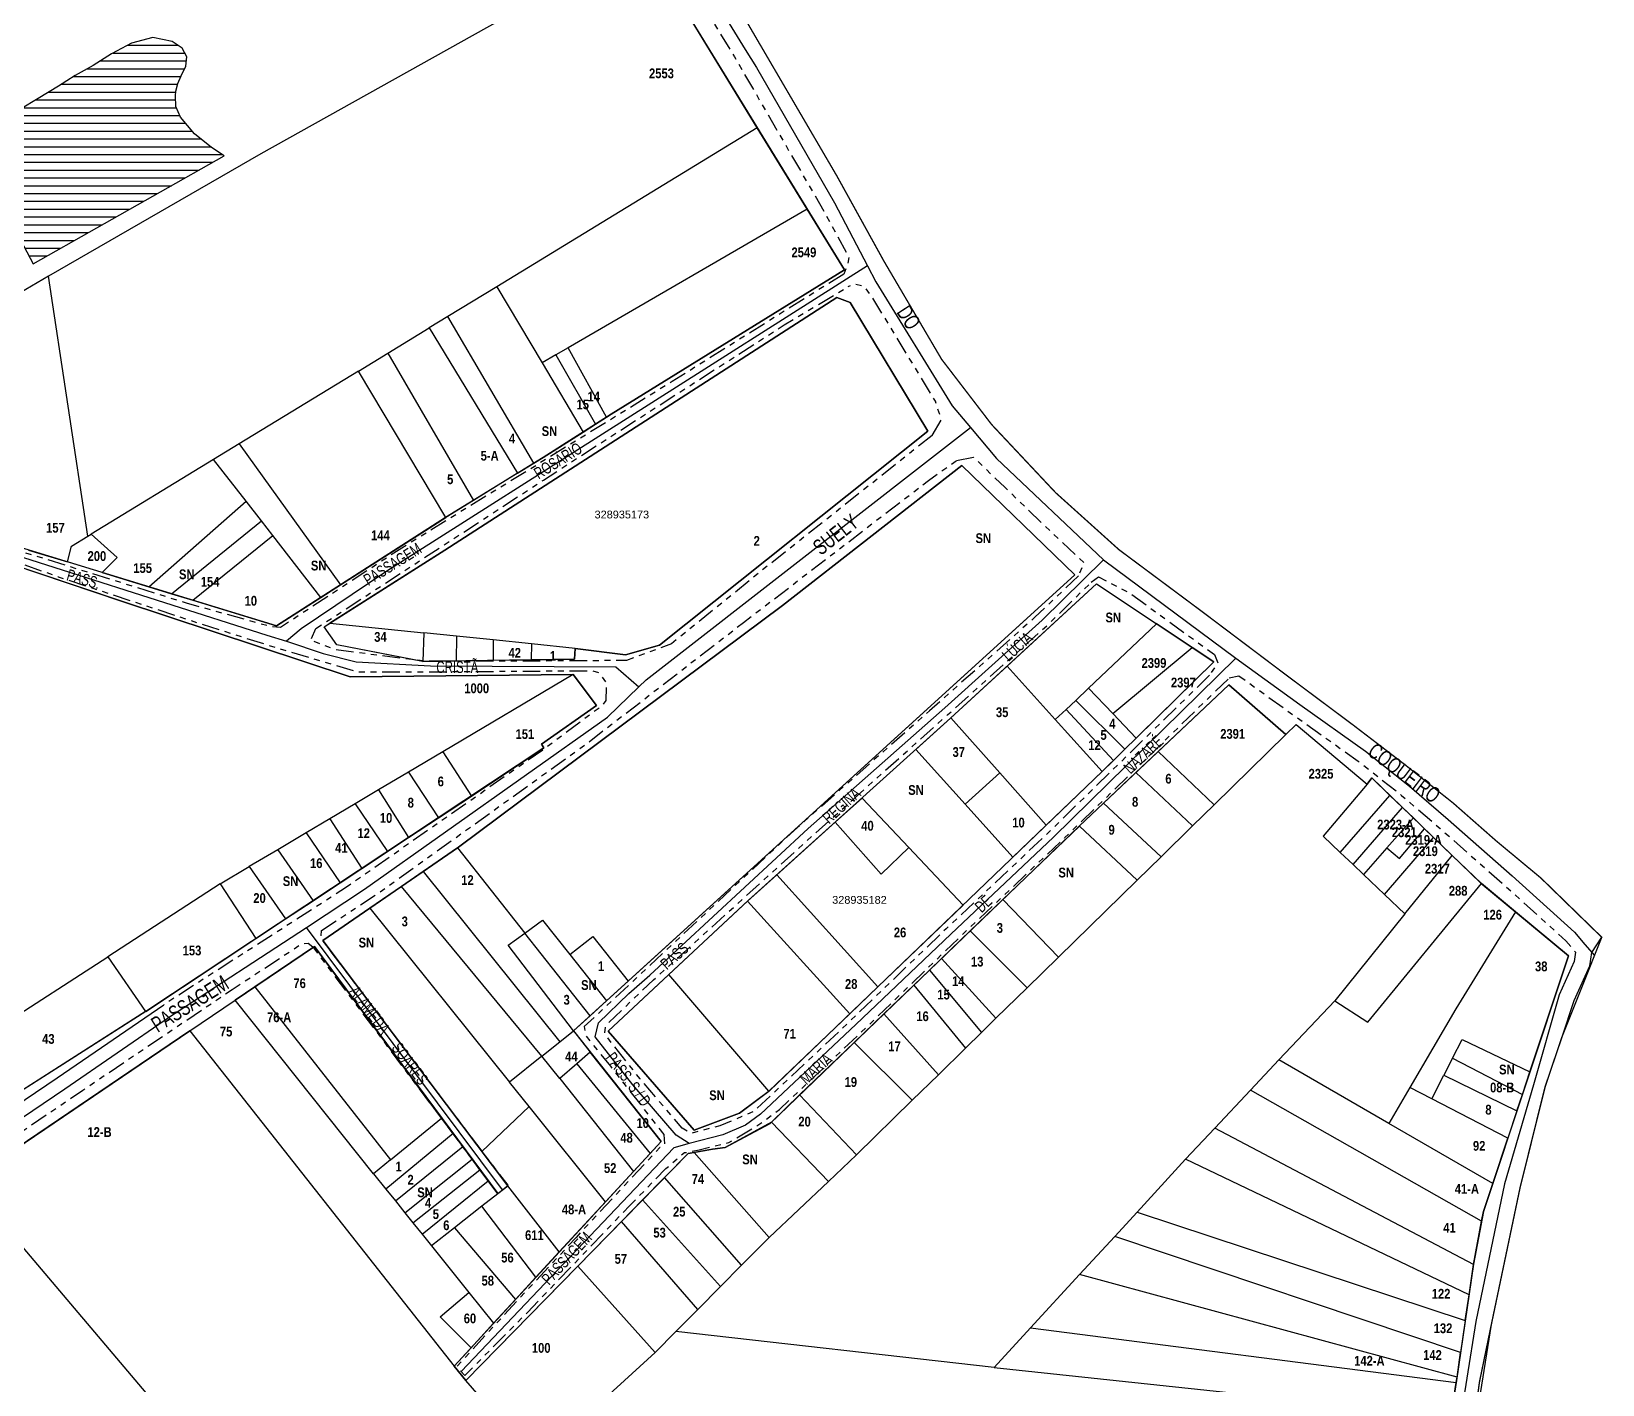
# Model space of a CAD drawing. Extents: x 207770 to 208809, y 4847431 to 4849212.
# Drawn here: x 208406 to 208808.7, y 4848514.1 to 4848860.9 of the extents above; entities that cross this region are included whole.
import ezdxf
from ezdxf.enums import TextEntityAlignment as Align

# ---------------------------------------------------------------- set-up
doc = ezdxf.new("R2010")
doc.units = 0
doc.header["$LTSCALE"] = 1.5
doc.header["$MEASUREMENT"] = 0
doc.linetypes.add('TRACO_25', pattern=[8, 3, -1, 1, -1, 1, -1])
for name, color, linetype in [('CD-MALHA-LOTES', 40, 'CONTINUOUS'), ('CD_TXT_QUADRA', 1, 'CONTINUOUS'), ('HD-HACH-HIDROG', 160, 'CONTINUOUS'), ('HD-LAGOS-PERENE', 170, 'CONTINUOUS'), ('HD-VALAS-DRENOS', 170, 'CONTINUOUS'), ('LM-LIM-SETOR-FISCAL', 7, 'CONTINUOUS'), ('LM-LIMITE-MUNICIPAL', 2, 'CONTINUOUS'), ('RU-QUADRAS', 6, 'CONTINUOUS'), ('SV-EIXO-ROD-ESTR', 7, 'CONTINUOUS'), ('SV-EIXO-RUA-N-PAV', 6, 'CONTINUOUS'), ('SV-EST-M-N-PAV', 20, 'CONTINUOUS'), ('SV-RUA-NAO-PAV-S-GUIA-C-GUIA', 7, 'CONTINUOUS'), ('SV-RUA-PAVIM-S-GUIA-C-GUIA', 7, 'CONTINUOUS'), ('SV-TXT-EST-M-N-PAV', 20, 'CONTINUOUS'), ('SV-TXT-RUA-N-PAV-S-GUIA-C-GUIA', 7, 'CONTINUOUS'), ('Th_NmrPort', 7, 'CONTINUOUS')]:
    doc.layers.add(name, color=color, linetype=linetype)
doc.styles.add('ARIAL', font='ARIAL.TTF')
doc.styles.get("Standard").update_dxf_attribs({"font": 'swisscbo.ttf'})
doc.linetypes.add('Limite', pattern='A,20,-3,[130,ltypeshp.shx,S=6.35,R=0,X=0,Y=0],-3,20', length=46)

# ---------------------------------------------------------------- blocks, each defined once
blk = doc.blocks.new('*X6')
at = {"layer": 'HD-HACH-HIDROG', "color": 0}
for p, q in [((208426.928473, 4848855.355081), (208445.303514, 4848855.355265)), ((208430.660173, 4848857.355151), (208443.560302, 4848857.35528)), ((208420.312487, 4848851.354949), (208445.309568, 4848851.355199)), ((208423.664396, 4848853.355015), (208445.73943, 4848853.355236)), ((208413.724675, 4848847.354817), (208443.443287, 4848847.355114)), ((208416.813603, 4848849.354881), (208444.344943, 4848849.355156)), ((208407.183586, 4848843.354686), (208442.952142, 4848843.355043)), ((208410.484763, 4848845.354752), (208442.981994, 4848845.355077)), ((208400.157852, 4848839.354549), (208444.05893, 4848839.354988)), ((208403.83028, 4848841.354619), (208443.181579, 4848841.355013)), ((208393.567399, 4848835.354417), (208447.199115, 4848835.354954)), ((208396.642589, 4848837.354481), (208445.552417, 4848837.35497)), ((208390.159958, 4848833.35435), (208449.41299, 4848833.354943)), ((208390.533834, 4848831.354321), (208451.919592, 4848831.354935)), ((208391.593324, 4848829.354299), (208454.920729, 4848829.354932)), ((208392.652815, 4848827.354276), (208452.505462, 4848827.354875)), ((208393.712305, 4848825.354254), (208448.960903, 4848825.354806)), ((208394.771796, 4848823.354231), (208445.416344, 4848823.354738)), ((208395.831286, 4848821.354209), (208441.871784, 4848821.354669)), ((208396.890777, 4848819.354187), (208438.327225, 4848819.354601)), ((208397.950267, 4848817.354164), (208434.782666, 4848817.354533)), ((208399.009758, 4848815.354142), (208431.238106, 4848815.354464)), ((208400.069248, 4848813.354119), (208427.693547, 4848813.354396)), ((208401.128739, 4848811.354097), (208424.148988, 4848811.354327)), ((208402.188229, 4848809.354075), (208420.604429, 4848809.354259)), ((208403.24772, 4848807.354052), (208417.059869, 4848807.35419)), ((208404.30721, 4848805.35403), (208413.51531, 4848805.354122)), ((208405.366701, 4848803.354007), (208409.970751, 4848803.354053))]:
    blk.add_line(p, q, dxfattribs=at)

msp = doc.modelspace()

# ---------------------------------------------------------------- linework, layer by layer
at = {"layer": 'CD-MALHA-LOTES', "linetype": 'Continuous'}
for p, q in [((208560.43, 4848882.96), (208464.82, 4848829.54)), ((208592.06, 4848836.21), (208562.67, 4848884.22)), ((208592.06, 4848836.21), (208525.28, 4848795.47)), ((208604.86, 4848815.32), (208592.06, 4848836.21)), ((208464.82, 4848829.54), (208410.4, 4848798.13)), ((208604.86, 4848815.32), (208543.54, 4848779.8)), ((208614.38, 4848799.77), (208604.86, 4848815.32)), ((208410.4, 4848798.13), (208403.12, 4848793.94)), ((208420.46, 4848731.53), (208410.4, 4848798.13)), ((208554.6, 4848762.8), (208614.38, 4848799.77)), ((208525.28, 4848795.47), (208512.74, 4848787.82)), ((208525.28, 4848795.47), (208536.88, 4848775.95)), ((208612.49, 4848792.71), (208511.95, 4848727.96)), ((208615.88, 4848791.44), (208612.49, 4848792.71)), ((208635.79, 4848758.43), (208615.88, 4848791.44)), ((208512.74, 4848787.82), (208507.95, 4848784.9)), ((208534.79, 4848750.21), (208512.74, 4848787.82)), ((208497.37, 4848778.45), (208507.95, 4848784.9)), ((208507.95, 4848784.9), (208530.62, 4848747.64)), ((208489.85, 4848773.86), (208497.37, 4848778.45)), ((208497.37, 4848778.45), (208519.29, 4848740.67)), ((208540.41, 4848777.99), (208536.88, 4848775.95)), ((208543.54, 4848779.8), (208540.41, 4848777.99)), ((208540.41, 4848777.99), (208550.6, 4848760.25)), ((208553.39, 4848762.03), (208543.54, 4848779.8)), ((208489.85, 4848773.86), (208459.21, 4848755.17)), ((208512.2, 4848736.31), (208489.85, 4848773.86)), ((208536.88, 4848775.95), (208547.42, 4848758.22)), ((208550.6, 4848760.25), (208553.39, 4848762.03)), ((208553.39, 4848762.03), (208554.6, 4848762.8)), ((208537.15, 4848751.66), (208547.42, 4848758.22)), ((208547.42, 4848758.22), (208550.6, 4848760.25)), ((208566.96, 4848703.63), (208635.79, 4848758.43)), ((208459.21, 4848755.17), (208452.68, 4848751.18)), ((208459.21, 4848755.17), (208485.23, 4848719.05)), ((208452.68, 4848751.18), (208421.33, 4848732.06)), ((208461.01, 4848740.49), (208452.68, 4848751.18)), ((208530.62, 4848747.64), (208534.79, 4848750.21)), ((208534.79, 4848750.21), (208537.15, 4848751.66)), ((208644.52, 4848749.61), (208598.53, 4848713.8)), ((208673.42, 4848721.63), (208644.52, 4848749.61)), ((208530.62, 4848747.64), (208519.29, 4848740.67)), ((208436.05, 4848718.56), (208461.01, 4848740.49)), ((208464.95, 4848735.42), (208461.01, 4848740.49)), ((208519.29, 4848740.67), (208512.2, 4848736.31)), ((208441.91, 4848716.77), (208464.95, 4848735.42)), ((208467.85, 4848731.69), (208464.95, 4848735.42)), ((208485.23, 4848719.05), (208512.2, 4848736.31)), ((208429.05, 4848714.85), (208386.95, 4848729.07)), ((208415.25, 4848724.94), (208416.25, 4848728.96)), ((208416.25, 4848728.96), (208420.46, 4848731.53)), ((208420.46, 4848731.53), (208421.33, 4848732.06)), ((208421.33, 4848732.06), (208427.97, 4848726.09)), ((208447.41, 4848715.09), (208467.85, 4848731.69)), ((208480.19, 4848715.84), (208467.85, 4848731.69)), ((208405.22, 4848727.98), (208415.25, 4848724.94)), ((208424.09, 4848722.21), (208415.25, 4848724.94)), ((208427.97, 4848726.09), (208424.09, 4848722.21)), ((208511.95, 4848727.96), (208482.51, 4848709.23)), ((208424.09, 4848722.21), (208436.05, 4848718.56)), ((208558.93, 4848617.47), (208673.42, 4848721.63)), ((208436.05, 4848718.56), (208441.91, 4848716.77)), ((208480.19, 4848715.84), (208485.23, 4848719.05)), ((208656.08, 4848698.18), (208679.04, 4848719.28)), ((208679.04, 4848719.28), (208694.4, 4848709.08)), ((208487.71, 4848695.47), (208429.05, 4848714.85)), ((208441.91, 4848716.77), (208447.41, 4848715.09)), ((208447.41, 4848715.09), (208468.8, 4848708.55)), ((208468.8, 4848708.55), (208480.19, 4848715.84)), ((208598.53, 4848713.8), (208515.45, 4848651.79)), ((208481.03, 4848708.28), (208482.51, 4848709.23)), ((208482.51, 4848709.23), (208506.54, 4848706.76)), ((208694.4, 4848709.08), (208677, 4848692.61)), ((208703.53, 4848703.02), (208694.4, 4848709.08)), ((208484.3, 4848703.65), (208481.03, 4848708.28)), ((208506.54, 4848706.76), (208506.34, 4848699.44)), ((208514.95, 4848705.89), (208506.54, 4848706.76)), ((208514.95, 4848705.89), (208514.86, 4848699.57)), ((208524.36, 4848704.92), (208514.95, 4848705.89)), ((208524.36, 4848704.92), (208524.36, 4848699.71)), ((208534.2, 4848703.91), (208524.36, 4848704.92)), ((208506.34, 4848699.44), (208484.3, 4848703.65)), ((208534.2, 4848703.91), (208534.1, 4848699.86)), ((208545.39, 4848702.76), (208534.2, 4848703.91)), ((208545.2, 4848700.03), (208545.39, 4848702.76)), ((208545.39, 4848702.76), (208558.28, 4848701.09)), ((208558.28, 4848701.09), (208566.96, 4848703.63)), ((208683.21, 4848686.04), (208703.53, 4848703.02)), ((208709.09, 4848699.33), (208703.53, 4848703.02)), ((208506.34, 4848699.44), (208514.86, 4848699.57)), ((208514.86, 4848699.57), (208524.36, 4848699.71)), ((208524.36, 4848699.71), (208534.1, 4848699.86)), ((208534.1, 4848699.86), (208545.2, 4848700.03)), ((208656.08, 4848698.18), (208641.7, 4848684.96)), ((208668.44, 4848684.5), (208656.08, 4848698.18)), ((208689.17, 4848679.74), (208709.09, 4848699.33)), ((208544.88, 4848696.08), (208487.71, 4848695.47)), ((208544.88, 4848696.08), (208511.48, 4848676.28)), ((208550.87, 4848688.13), (208544.88, 4848696.08)), ((208712.92, 4848693.42), (208694.83, 4848676.32)), ((208727.56, 4848680.66), (208712.92, 4848693.42)), ((208673.67, 4848689.45), (208671.23, 4848687.14)), ((208677, 4848692.61), (208673.67, 4848689.45)), ((208686.3, 4848676.92), (208673.67, 4848689.45)), ((208683.21, 4848686.04), (208677, 4848692.61)), ((208536.72, 4848678.23), (208550.87, 4848688.13)), ((208641.6, 4848684.87), (208632.68, 4848676.83)), ((208641.7, 4848684.96), (208641.6, 4848684.87)), ((208654.19, 4848670.89), (208641.7, 4848684.96)), ((208671.23, 4848687.14), (208668.44, 4848684.5)), ((208683.34, 4848674.02), (208671.23, 4848687.14)), ((208689.17, 4848679.74), (208683.21, 4848686.04)), ((208680.47, 4848671.2), (208668.44, 4848684.5)), ((208709.17, 4848662.68), (208727.56, 4848680.66)), ((208727.56, 4848680.66), (208730.2, 4848683.25)), ((208730.2, 4848683.25), (208748.43, 4848667.97)), ((208518.76, 4848664.93), (208537.38, 4848677.25)), ((208537.38, 4848677.25), (208536.72, 4848678.23)), ((208632.68, 4848676.83), (208645.31, 4848662.82)), ((208683.34, 4848674.02), (208686.3, 4848676.92)), ((208686.3, 4848676.92), (208689.17, 4848679.74)), ((208511.48, 4848676.28), (208502.67, 4848671.06)), ((208511.48, 4848676.28), (208518.76, 4848664.93)), ((208680.47, 4848671.2), (208683.34, 4848674.02)), ((208694.83, 4848676.32), (208689.13, 4848670.94)), ((208694.83, 4848676.32), (208709.17, 4848662.68)), ((208502.67, 4848671.06), (208494.97, 4848666.49)), ((208502.67, 4848671.06), (208510.3, 4848659.34)), ((208654.19, 4848670.89), (208645.31, 4848662.82)), ((208666.13, 4848657.43), (208654.19, 4848670.89)), ((208666.13, 4848657.43), (208680.47, 4848671.2)), ((208689.13, 4848670.94), (208680.81, 4848663.08)), ((208689.13, 4848670.94), (208703.62, 4848657.25)), ((208749.62, 4848669.55), (208748.43, 4848667.97)), ((208754.23, 4848665.1), (208749.62, 4848669.55)), ((208494.97, 4848666.49), (208489.02, 4848662.96)), ((208494.97, 4848666.49), (208502.68, 4848654.3)), ((208510.3, 4848659.34), (208518.76, 4848664.93)), ((208748.43, 4848667.97), (208737.14, 4848654.6)), ((208741.49, 4848650.46), (208754.23, 4848665.1)), ((208757.44, 4848662), (208754.23, 4848665.1)), ((208489.02, 4848662.96), (208482.49, 4848659.09)), ((208489.02, 4848662.96), (208497.24, 4848650.7)), ((208618.9, 4848664.41), (208612.01, 4848658.2)), ((208630.88, 4848651.72), (208618.9, 4848664.41)), ((208645.31, 4848662.82), (208657.57, 4848649.22)), ((208680.81, 4848663.08), (208674.66, 4848657.27)), ((208680.81, 4848663.08), (208695.56, 4848649.36)), ((208703.62, 4848657.25), (208709.17, 4848662.68)), ((208744.78, 4848647.34), (208757.44, 4848662)), ((208760.23, 4848659.3), (208757.44, 4848662)), ((208482.49, 4848659.09), (208476.44, 4848655.51)), ((208482.49, 4848659.09), (208490.68, 4848646.36)), ((208502.68, 4848654.3), (208510.3, 4848659.34)), ((208612.01, 4848658.2), (208597.1, 4848644.76)), ((208612.01, 4848658.2), (208623.82, 4848644.9)), ((208674.61, 4848657.22), (208655, 4848638.37)), ((208657.57, 4848649.22), (208666.13, 4848657.43)), ((208674.66, 4848657.27), (208674.61, 4848657.22)), ((208674.61, 4848657.22), (208689.46, 4848643.39)), ((208695.56, 4848649.36), (208703.62, 4848657.25)), ((208760.23, 4848659.3), (208753.46, 4848651.65)), ((208756.64, 4848648.88), (208763.09, 4848656.54)), ((208763.09, 4848656.54), (208760.23, 4848659.3)), ((208765.4, 4848654.31), (208763.09, 4848656.54)), ((208476.44, 4848655.51), (208469.12, 4848651.17)), ((208476.44, 4848655.51), (208485.13, 4848642.69)), ((208497.24, 4848650.7), (208502.68, 4848654.3)), ((208737.14, 4848654.6), (208741.49, 4848650.46)), ((208752.81, 4848639.72), (208765.4, 4848654.31)), ((208770.17, 4848649.7), (208765.4, 4848654.31)), ((208469.12, 4848651.17), (208461.83, 4848646.85)), ((208469.12, 4848651.17), (208478.19, 4848638.1)), ((208490.68, 4848646.36), (208497.24, 4848650.7)), ((208515.24, 4848651.65), (208506.43, 4848645.58)), ((208515.45, 4848651.79), (208515.24, 4848651.65)), ((208515.24, 4848651.65), (208532.46, 4848629.8)), ((208623.82, 4848644.9), (208630.88, 4848651.72)), ((208644.81, 4848636.97), (208630.88, 4848651.72)), ((208689.46, 4848643.39), (208695.56, 4848649.36)), ((208741.49, 4848650.46), (208744.78, 4848647.34)), ((208753.46, 4848651.65), (208747.42, 4848644.84)), ((208753.46, 4848651.65), (208756.64, 4848648.88)), ((208758.07, 4848634.72), (208770.17, 4848649.7)), ((208777.66, 4848642.48), (208770.17, 4848649.7)), ((208454.41, 4848642.45), (208461.83, 4848646.85)), ((208461.83, 4848646.85), (208471.11, 4848633.41)), ((208485.13, 4848642.69), (208490.68, 4848646.36)), ((208506.43, 4848645.58), (208500.87, 4848641.76)), ((208506.43, 4848645.58), (208541.41, 4848601.9)), ((208597.1, 4848644.76), (208589.58, 4848637.98)), ((208597.1, 4848644.76), (208622.96, 4848616.01)), ((208744.78, 4848647.34), (208747.42, 4848644.84)), ((208747.42, 4848644.84), (208752.81, 4848639.72)), ((208454.41, 4848642.45), (208425.56, 4848623.75)), ((208454.41, 4848642.45), (208463.56, 4848628.42)), ((208478.19, 4848638.1), (208485.13, 4848642.69)), ((208500.87, 4848641.76), (208492.76, 4848636.19)), ((208536.87, 4848598.24), (208500.87, 4848641.76)), ((208669.28, 4848623.66), (208689.46, 4848643.39)), ((208748.59, 4848606.98), (208777.66, 4848642.48)), ((208786.42, 4848635.22), (208777.66, 4848642.48)), ((208471.11, 4848633.41), (208478.19, 4848638.1)), ((208589.58, 4848637.98), (208569.38, 4848619.16)), ((208589.58, 4848637.98), (208615.77, 4848609.11)), ((208622.96, 4848616.01), (208644.81, 4848636.97)), ((208655, 4848638.37), (208646.64, 4848630.34)), ((208655, 4848638.37), (208669.28, 4848623.66)), ((208752.81, 4848639.72), (208758.07, 4848634.72)), ((208463.56, 4848628.42), (208471.11, 4848633.41)), ((208492.76, 4848636.19), (208480.68, 4848627.88)), ((208492.76, 4848636.19), (208528.58, 4848591.58)), ((208532.46, 4848629.8), (208536.98, 4848633.15)), ((208536.98, 4848633.15), (208544.01, 4848624.27)), ((208758.07, 4848634.72), (208740.06, 4848612.46)), ((208786.42, 4848635.22), (208771.12, 4848610.35)), ((208800.01, 4848623.94), (208786.42, 4848635.22)), ((208435.32, 4848609.74), (208463.56, 4848628.42)), ((208528.24, 4848626.68), (208532.46, 4848629.8)), ((208549.18, 4848608.6), (208532.46, 4848629.8)), ((208544.01, 4848624.27), (208549.92, 4848628.94)), ((208549.92, 4848628.94), (208558.93, 4848617.47)), ((208646.64, 4848630.34), (208639.27, 4848623.24)), ((208646.64, 4848630.34), (208661.22, 4848615.77)), ((208478.53, 4848626.38), (208463.27, 4848616.03)), ((208511.14, 4848582.39), (208478.53, 4848626.38)), ((208480.68, 4848627.88), (208521.44, 4848573.83)), ((208544.93, 4848604.73), (208528.24, 4848626.68)), ((208544.01, 4848624.27), (208553.39, 4848612.43)), ((208392.17, 4848602.1), (208425.56, 4848623.75)), ((208425.56, 4848623.75), (208435.25, 4848609.69)), ((208636.17, 4848620.26), (208632.21, 4848616.46)), ((208639.27, 4848623.24), (208636.17, 4848620.26)), ((208636.17, 4848620.26), (208649.5, 4848604.3)), ((208639.27, 4848623.24), (208653.24, 4848607.96)), ((208661.22, 4848615.77), (208669.2, 4848623.58)), ((208669.2, 4848623.58), (208669.28, 4848623.66)), ((208790.11, 4848594.2), (208800.01, 4848623.94)), ((208553.39, 4848612.43), (208558.93, 4848617.47)), ((208569.38, 4848619.16), (208553.84, 4848604.69)), ((208595.02, 4848589.24), (208569.38, 4848619.16)), ((208632.21, 4848616.46), (208624.51, 4848609.06)), ((208632.21, 4848616.46), (208645.44, 4848600.33)), ((208446.64, 4848604.74), (208458.21, 4848612.59)), ((208463.27, 4848616.03), (208458.21, 4848612.59)), ((208493.67, 4848568.11), (208458.21, 4848612.59)), ((208463.27, 4848616.03), (208498.04, 4848571.69)), ((208549.18, 4848608.6), (208553.39, 4848612.43)), ((208615.77, 4848609.11), (208622.96, 4848616.01)), ((208653.24, 4848607.96), (208661.22, 4848615.77)), ((208740.06, 4848612.46), (208725.78, 4848597.27)), ((208740.06, 4848612.46), (208748.59, 4848606.98)), ((208435.25, 4848609.69), (208396.73, 4848585.11)), ((208435.32, 4848609.74), (208435.25, 4848609.69)), ((208544.93, 4848604.73), (208549.18, 4848608.6)), ((208595.02, 4848589.24), (208615.77, 4848609.11)), ((208624.51, 4848609.06), (208616.9, 4848601.74)), ((208624.51, 4848609.06), (208638.47, 4848593.5)), ((208771.12, 4848610.35), (208759.34, 4848590.26)), ((208446.64, 4848604.74), (208389.49, 4848566.11)), ((208446.64, 4848604.74), (208514.33, 4848518.8)), ((208541.41, 4848601.9), (208544.93, 4848604.73)), ((208544.93, 4848604.73), (208549.25, 4848599.28)), ((208553.84, 4848604.69), (208575.86, 4848579.27)), ((208645.44, 4848600.33), (208649.5, 4848604.3)), ((208649.5, 4848604.3), (208653.24, 4848607.96)), ((208536.87, 4848598.24), (208541.41, 4848601.9)), ((208602.92, 4848588.3), (208616.9, 4848601.74)), ((208616.9, 4848601.74), (208631.78, 4848586.95)), ((208638.47, 4848593.5), (208645.44, 4848600.33)), ((208770.29, 4848597.74), (208772.76, 4848602.53)), ((208772.76, 4848602.53), (208790.11, 4848594.2)), ((208536.87, 4848598.24), (208528.58, 4848591.58)), ((208541.41, 4848592.52), (208536.87, 4848598.24)), ((208545.81, 4848596.32), (208541.41, 4848592.52)), ((208549.25, 4848599.28), (208545.81, 4848596.32)), ((208545.81, 4848596.32), (208564.57, 4848573.28)), ((208567.4, 4848576.35), (208549.25, 4848599.28)), ((208725.78, 4848597.27), (208718.48, 4848589.51)), ((208753.93, 4848581.03), (208725.78, 4848597.27)), ((208770.29, 4848597.74), (208768.03, 4848593.34)), ((208770.29, 4848597.74), (208788.18, 4848588.41)), ((208541.41, 4848592.52), (208560.31, 4848568.66)), ((208631.78, 4848586.95), (208638.47, 4848593.5)), ((208764.94, 4848587.35), (208768.03, 4848593.34)), ((208768.03, 4848593.34), (208786.78, 4848584.2)), ((208788.18, 4848588.41), (208790.11, 4848594.2)), ((208533.56, 4848585.38), (208528.58, 4848591.58)), ((208587.49, 4848583.65), (208595.02, 4848589.24)), ((208602.92, 4848588.3), (208595.67, 4848581.33)), ((208617.52, 4848573), (208602.92, 4848588.3)), ((208718.48, 4848589.51), (208709.35, 4848579.8)), ((208777.73, 4848555.98), (208718.48, 4848589.51)), ((208759.34, 4848590.26), (208753.93, 4848581.03)), ((208764.94, 4848587.35), (208759.34, 4848590.26)), ((208786.78, 4848584.2), (208788.18, 4848588.41)), ((208533.56, 4848585.38), (208521.44, 4848573.83)), ((208553.19, 4848560.94), (208533.56, 4848585.38)), ((208617.52, 4848573), (208631.78, 4848586.95)), ((208784.45, 4848577.2), (208764.94, 4848587.35)), ((208786.78, 4848584.2), (208784.45, 4848577.2)), ((208498.04, 4848571.69), (208511.14, 4848582.39)), ((208514.08, 4848578.43), (208511.14, 4848582.39)), ((208575.86, 4848579.27), (208587.49, 4848583.65)), ((208595.67, 4848581.33), (208583.82, 4848574.84)), ((208610.29, 4848566.16), (208595.67, 4848581.33)), ((208780.6, 4848565.65), (208753.93, 4848581.03)), ((208514.08, 4848578.43), (208496.84, 4848564.16)), ((208516.56, 4848575.08), (208514.08, 4848578.43)), ((208564.57, 4848573.28), (208567.4, 4848576.35)), ((208709.35, 4848579.8), (208701.85, 4848571.82)), ((208775.63, 4848544.82), (208709.35, 4848579.8)), ((208780.6, 4848565.65), (208784.45, 4848577.2)), ((208499.28, 4848561.13), (208516.56, 4848575.08)), ((208518.97, 4848571.83), (208516.56, 4848575.08)), ((208521.44, 4848573.83), (208528.09, 4848565)), ((208560.31, 4848568.66), (208564.57, 4848573.28)), ((208574.3, 4848573.27), (208568.31, 4848567.16)), ((208575.89, 4848573.56), (208574.3, 4848573.27)), ((208580.56, 4848574.4), (208575.89, 4848573.56)), ((208595.1, 4848551.78), (208575.89, 4848573.56)), ((208583.82, 4848574.84), (208580.56, 4848574.4)), ((208610.29, 4848566.16), (208617.52, 4848573)), ((208498.04, 4848571.69), (208493.67, 4848568.11)), ((208493.67, 4848568.11), (208496.84, 4848564.16)), ((208501.71, 4848558.11), (208518.97, 4848571.83)), ((208503.76, 4848555.56), (208520.97, 4848569.14)), ((208520.97, 4848569.14), (208518.97, 4848571.83)), ((208523.05, 4848566.33), (208520.97, 4848569.14)), ((208553.19, 4848560.94), (208560.31, 4848568.66)), ((208701.85, 4848571.82), (208689.41, 4848558.29)), ((208774.51, 4848537.11), (208701.85, 4848571.82)), ((208487.73, 4848450.31), (208389.49, 4848566.11)), ((208496.84, 4848564.16), (208499.28, 4848561.13)), ((208506.12, 4848552.63), (208523.05, 4848566.33)), ((208525.53, 4848562.99), (208523.05, 4848566.33)), ((208528.09, 4848565), (208525.53, 4848562.99)), ((208541.31, 4848548.06), (208528.09, 4848565)), ((208568.31, 4848567.16), (208562.66, 4848561.4)), ((208588.02, 4848544.64), (208568.31, 4848567.16)), ((208595.1, 4848551.78), (208610.29, 4848566.16)), ((208778.19, 4848558.41), (208780.6, 4848565.65)), ((208499.28, 4848561.13), (208501.71, 4848558.11)), ((208521.44, 4848559.78), (208514.42, 4848554.27)), ((208525.53, 4848562.99), (208521.44, 4848559.78)), ((208535.33, 4848541.57), (208521.44, 4848559.78)), ((208541.31, 4848548.06), (208553.19, 4848560.94)), ((208557.21, 4848555.84), (208562.66, 4848561.4)), ((208562.66, 4848561.4), (208582.66, 4848539.25)), ((208501.71, 4848558.11), (208503.76, 4848555.56)), ((208557.21, 4848555.84), (208546.02, 4848544.42)), ((208576.79, 4848533.34), (208557.21, 4848555.84)), ((208683.67, 4848552.05), (208689.41, 4848558.29)), ((208689.41, 4848558.29), (208773.54, 4848530.47)), ((208775.63, 4848544.82), (208777.73, 4848555.98)), ((208777.73, 4848555.98), (208778.19, 4848558.41)), ((208503.76, 4848555.56), (208506.12, 4848552.63)), ((208506.12, 4848552.63), (208508.52, 4848549.64)), ((208514.42, 4848554.27), (208508.52, 4848549.64)), ((208514.42, 4848554.27), (208530.07, 4848535.87)), ((208588.02, 4848544.64), (208595.1, 4848551.78)), ((208683.67, 4848552.05), (208674.66, 4848542.25)), ((208772.35, 4848522.3), (208683.67, 4848552.05)), ((208508.52, 4848549.64), (208518.15, 4848537.66)), ((208535.33, 4848541.57), (208541.31, 4848548.06)), ((208517.32, 4848515.13), (208546.02, 4848544.42)), ((208546.02, 4848544.42), (208565.87, 4848522.33)), ((208582.66, 4848539.25), (208588.02, 4848544.64)), ((208774.51, 4848537.11), (208775.63, 4848544.82)), ((208530.07, 4848535.87), (208535.33, 4848541.57)), ((208674.66, 4848542.25), (208662.13, 4848528.63)), ((208771.43, 4848515.94), (208674.66, 4848542.25)), ((208510.79, 4848531.4), (208518.15, 4848537.66)), ((208518.15, 4848537.66), (208524.47, 4848529.8)), ((208524.47, 4848529.8), (208530.07, 4848535.87)), ((208582.66, 4848539.25), (208576.79, 4848533.34)), ((208773.54, 4848530.47), (208774.51, 4848537.11)), ((208571.14, 4848527.64), (208576.79, 4848533.34)), ((208518.68, 4848523.52), (208510.79, 4848531.4)), ((208524.47, 4848529.8), (208518.68, 4848523.52)), ((208565.87, 4848522.33), (208571.14, 4848527.64)), ((208652.79, 4848518.47), (208571.14, 4848527.64)), ((208662.13, 4848528.63), (208652.79, 4848518.47)), ((208662.13, 4848528.63), (208771.23, 4848514.63)), ((208773.54, 4848530.47), (208772.35, 4848522.3)), ((208514.33, 4848518.8), (208518.68, 4848523.52)), ((208565.87, 4848522.33), (208535.42, 4848494.49)), ((208771.43, 4848515.94), (208772.35, 4848522.3)), ((208517.32, 4848515.13), (208514.33, 4848518.8)), ((208652.79, 4848518.47), (208769.87, 4848505.98)), ((208771.31, 4848515.13), (208771.43, 4848515.94)), ((208535.42, 4848494.49), (208517.32, 4848515.13)), ((208769.87, 4848505.98), (208771.23, 4848514.63)), ((208771.23, 4848514.63), (208771.31, 4848515.13))]:
    msp.add_line(p, q, dxfattribs=at)
at = {"layer": 'HD-LAGOS-PERENE', "flags": 128}
msp.add_lwpolyline([(208389.62, 4848833.07), (208406.43, 4848801.35), (208455.44, 4848829.01), (208452.18, 4848831.15), (208447.76, 4848834.67), (208444.23, 4848838.96), (208443.03, 4848841.69), (208442.9, 4848844.4), (208443.01, 4848845.63), (208443.5, 4848847.59), (208444.42, 4848849.51), (208445.6, 4848851.96), (208445.84, 4848854.37), (208444.61, 4848856.63), (208442.11, 4848858.35), (208437.11, 4848859.32), (208431.67, 4848857.9), (208426.49, 4848855.12), (208421.8, 4848852.19), (208417.22, 4848849.62), (208412.94, 4848846.85), (208407.71, 4848843.67), (208403.22, 4848840.99)], dxfattribs=at)
at = {"layer": 'HD-VALAS-DRENOS', "flags": 128}
msp.add_lwpolyline([(208305.44, 4848467.38), (208304.9, 4848473.28), (208306.61, 4848486.45), (208310.18, 4848498.22), (208321.47, 4848518.12), (208328.18, 4848527.61), (208335.1, 4848535.45), (208344.27, 4848543.29), (208360.94, 4848556.85), (208390.53, 4848577.8), (208412.59, 4848592.72), (208439.91, 4848611.44)], dxfattribs=at)
at = {"layer": 'LM-LIM-SETOR-FISCAL', "linetype": 'Limite', "ltscale": 0.1, "const_width": 0.13, "flags": 128}
msp.add_lwpolyline([(208387.74, 4847960.83), (208385.39, 4847956.41), (208372.7, 4847939.55), (208360.03, 4847923.12), (208338.46, 4847893.58), (208321.24, 4847868.97), (208312.14, 4847857.89), (208276.54, 4847808.04), (208272.48, 4847802.93), (208271.71, 4847802.08), (208268.52, 4847797.95), (208253.29, 4847778.57), (208232.42, 4847749.78), (208215.21, 4847727.83), (208205.17, 4847714.63), (208192.91, 4847698.73), (208186.53, 4847690.93), (208173.54, 4847674.08), (208163.48, 4847661.16), (208147.66, 4847641.58), (208133.02, 4847623.08), (208125.67, 4847614.47), (208121.36, 4847609.23), (208114.68, 4847601.2), (208078.3, 4847559.8), (208054.56, 4847533.51), (208037.37, 4847514.47), (208029.62, 4847505.3), (208015.28, 4847491.97), (208000.87, 4847476.99), (207988.5, 4847465.36), (207974.43, 4847452.14), (207957.73, 4847437.02), (207941.59, 4847458.69), (207921.95, 4847493.9), (207902.09, 4847525.32), (207874.78, 4847560.94), (207864.41, 4847571.61), (207848.86, 4847587.62), (207844.08, 4847592.54), (207827.2, 4847607.7), (207822.72, 4847611.45), (207809.68, 4847622.39), (207800.34, 4847631.34), (207791.83, 4847639.49), (207789.35, 4847640.5), (207770.16, 4847648.29), (207771.56, 4847663.44), (207782.07, 4847685.13), (207788.79, 4847698.98), (207805.8, 4847721.97), (207814.75, 4847736.4), (207832.06, 4847762.95), (207843.32, 4847778.24), (207853.99, 4847795.84), (207866.98, 4847818.64), (207870.47, 4847825.73), (207872.42, 4847829.43), (207878.3, 4847837.34), (207892.25, 4847865.58), (207897.62, 4847878.65), (207901.41, 4847892.98), (207910.26, 4847922.04), (207916.42, 4847941.01), (207917.77, 4847945.28), (207920.32, 4847960.19), (207921, 4847963.57), (207922.67, 4847973.36), (207924.02, 4847983.95), (207931.75, 4848023.44), (207935.95, 4848038.31), (207938.8, 4848047.89), (207943.28, 4848060.34), (207947.6, 4848075.6), (207952.19, 4848088.84), (207955.63, 4848098.17), (207961.45, 4848112.84), (207964.22, 4848121.42), (207967.4, 4848130.11), (207973.09, 4848141.61), (207976.41, 4848152.41), (207981.76, 4848167.44), (207984.51, 4848174.56), (207987.4, 4848183.31), (207991.07, 4848194.77), (207997.36, 4848212.8), (208002.27, 4848228.55), (208006.89, 4848242.28), (208009.71, 4848251.17), (208010.53, 4848262.57), (208010.65, 4848271.5), (208007.64, 4848282.49), (208006.08, 4848286.4), (208004.29, 4848290.86), (208001.28, 4848301.24), (208000.94, 4848308.61), (207998.94, 4848313.63), (207994.8, 4848328.69), (207985.88, 4848361.34), (207983.37, 4848372.15), (207979.52, 4848388.8), (207973.97, 4848405.11), (207970.3, 4848417.74), (207965.62, 4848437.71), (207963.58, 4848460.32), (207962.76, 4848468.22), (207962.44, 4848471.73), (207961.77, 4848475.9), (207962.87, 4848484.57), (207968.53, 4848505.21), (207970.47, 4848512.96), (207974.12, 4848527.55), (207979.22, 4848544.32), (207981.13, 4848552.93), (207986.21, 4848576.49), (207989.51, 4848588.21), (207992.35, 4848598.91), (207992.71, 4848609.76), (207992.34, 4848618.14), (207991.98, 4848624.34), (207987.97, 4848639.65), (207983.23, 4848650.23), (207980.21, 4848656.63), (207959.42, 4848694.96), (207955.87, 4848700.21), (207953.61, 4848706.94), (207951.29, 4848714.3), (207971.45, 4848736.35), (207987.06, 4848754.07), (208002.88, 4848772.47), (208029.39, 4848802.29), (208055.4, 4848834.16), (208062.6, 4848842.56), (208082.48, 4848868.63), (208089.08, 4848877.86), (208092.97, 4848883.15), (208114.75, 4848908.34), (208139.11, 4848938.69), (208163.14, 4848966.59), (208183.89, 4848990.29), (208194.01, 4849003.09), (208207.85, 4849021.47), (208221.58, 4849039.46), (208250.83, 4849074.09), (208264.95, 4849090.56), (208282.06, 4849112.13), (208291.24, 4849122.44), (208299.16, 4849131.8), (208314.36, 4849149.75), (208327.89, 4849167.36), (208335.74, 4849174.95), (208349.86, 4849193.3), (208367.01, 4849211.9), (208367.02, 4849211.91), (208367.02, 4849211.91), (208402.2, 4849155.79), (208402.25, 4849155.72), (208429.5, 4849112.02), (208453.81, 4849072.29), (208482.55, 4849030.03), (208521.39, 4848970.95), (208585.69, 4848869.65), (208612.48, 4848823.84), (208624.45, 4848802.17), (208639.28, 4848776.94), (208652.13, 4848760.19), (208668.52, 4848742.75), (208684.73, 4848728.15), (208706.07, 4848712.27), (208727.59, 4848696.03), (208744.9, 4848683.1), (208751.03, 4848678.41), (208757.87, 4848673.17), (208770.42, 4848663.2), (208781.51, 4848653.45), (208792.86, 4848644.02), (208808.5, 4848628.81), (208808.48, 4848628.77), (208798.22, 4848603.07), (208793.99, 4848590.52), (208787.55, 4848564.61), (208780.19, 4848529.56), (208780.03, 4848528.56), (208775.62, 4848500.61), (208772.38, 4848478.81), (208771.96, 4848476.02), (208769, 4848457.33), (208766.41, 4848441.62), (208759.53, 4848407.51), (208755.2, 4848382.65), (208749.3, 4848353.13), (208743.24, 4848317.57), (208742.79, 4848315.53), (208738.22, 4848294.77), (208731.38, 4848265.21), (208731.18, 4848264.34), (208716.32, 4848198.55), (208711.49, 4848173.57), (208704.3, 4848155.03), (208695.04, 4848146.22), (208686.45, 4848144.64), (208674.24, 4848143.51), (208647.48, 4848139.92), (208628.43, 4848137.9), (208584.96, 4848131.08), (208568.46, 4848127.46), (208541.32, 4848121.06), (208527.85, 4848117.82), (208527.06, 4848117.55), (208507.44, 4848110.65), (208506.58, 4848110.03), (208504.48, 4848108.51), (208486.9, 4848092.67), (208451.25, 4848044.39), (208435.17, 4848022.56), (208429.87, 4848015.38), (208423.26, 4848006.94), (208388.59, 4847961.94), (208387.74, 4847960.83)], close=True, dxfattribs=at)
at = {"layer": 'LM-LIMITE-MUNICIPAL', "const_width": 0.35}
msp.add_lwpolyline([(208429.5, 4849112.02), (208453.84, 4849072.21), (208482.58, 4849029.95), (208521.42, 4848970.87), (208585.73, 4848869.57), (208612.51, 4848823.76), (208624.48, 4848802.09), (208639.31, 4848776.86), (208652.16, 4848760.11), (208668.55, 4848742.66), (208684.76, 4848728.07), (208706.1, 4848712.18), (208727.62, 4848695.95), (208744.93, 4848683.02), (208751.06, 4848678.33), (208757.9, 4848673.09), (208770.45, 4848663.11), (208781.54, 4848653.36), (208792.89, 4848643.94), (208808.48, 4848628.77)], dxfattribs=at)
at = {"layer": 'LM-LIMITE-MUNICIPAL'}
for points in [[(208808.48, 4848628.77, 0.35, 0.35, 0), (208808.53, 4848628.73, 0.35, 0.35, 0), (208798.25, 4848602.99, 0.35, 0.35, 0), (208794.02, 4848590.43, 0.35, 0.35, 0), (208787.58, 4848564.53, 0.35, 0.35, 0), (208780.22, 4848529.47, 0.35, 0.35, 0), (208780.03, 4848528.56, 0.35, 0.35, 0)], [(208780.03, 4848528.56, 0.35, 0.35, 0), (208777.16, 4848514.67, 0.35, 0.35, 0), (208772.38, 4848478.81, 0.35, 0.35, 0)]]:
    msp.add_lwpolyline(points, format="xyseb", dxfattribs=at)
at = {"layer": 'RU-QUADRAS', "color": 6, "linetype": 'Continuous'}
for points in [[(208562.67, 4848884.22), (208614.38, 4848799.77), (208554.6, 4848762.8), (208537.15, 4848751.66), (208512.16, 4848736.28), (208468.8, 4848708.55), (208387.47, 4848733.4)], [(208389.46, 4848566.08), (208446.63, 4848604.73), (208478.53, 4848626.38), (208525.51, 4848563.01), (208528.09, 4848565), (208480.68, 4848627.88), (208515.45, 4848651.79), (208598.53, 4848713.8), (208644.52, 4848749.61), (208673.42, 4848721.63), (208544.93, 4848604.73), (208567.4, 4848576.35), (208514.33, 4848518.8), (208517.32, 4848515.13), (208574.3, 4848573.27), (208580.56, 4848574.4), (208583.82, 4848574.84), (208595.33, 4848581.01), (208674.59, 4848657.2), (208712.92, 4848693.42), (208727.55, 4848680.67), (208730.2, 4848683.25), (208748.43, 4848667.97), (208749.62, 4848669.55), (208777.54, 4848642.58), (208800.01, 4848623.94), (208778.19, 4848558.41), (208775.65, 4848544.94), (208771.31, 4848515.13), (208763.47, 4848465.18)], [(208386.95, 4848729.07), (208429.05, 4848714.85), (208487.71, 4848695.47), (208544.88, 4848696.08), (208550.87, 4848688.13), (208536.72, 4848678.23), (208537.38, 4848677.25), (208435.32, 4848609.74), (208396.93, 4848585.27)]]:
    msp.add_lwpolyline(points, dxfattribs=at)
for points in [[(208481.03, 4848708.28), (208511.95, 4848727.96), (208612.49, 4848792.71), (208615.88, 4848791.44), (208635.79, 4848758.43), (208566.96, 4848703.63), (208558.28, 4848701.09), (208545.39, 4848702.76), (208545.2, 4848700.03), (208506.21, 4848699.44), (208484.3, 4848703.65)], [(208553.84, 4848604.69), (208589.82, 4848638.2), (208641.6, 4848684.87), (208679.04, 4848719.28), (208709.09, 4848699.33), (208680.58, 4848671.3), (208595.17, 4848589.35), (208587.49, 4848583.65), (208575.86, 4848579.27)]]:
    msp.add_lwpolyline(points, close=True, dxfattribs=at)
at = {"layer": 'SV-EIXO-ROD-ESTR'}
for p, q in [((208566.84, 4848892.46), (208588.97, 4848856.25)), ((208588.97, 4848856.25), (208591.89, 4848851.66)), ((208591.89, 4848851.66), (208611.83, 4848816.97)), ((208611.83, 4848816.97), (208620.29, 4848800.78)), ((208620.29, 4848800.78), (208622.46, 4848796.71)), ((208622.46, 4848796.71), (208642, 4848764.94)), ((208642, 4848764.94), (208646.69, 4848759.38)), ((208646.69, 4848759.38), (208653.41, 4848751.41)), ((208653.41, 4848751.41), (208680.79, 4848725.46)), ((208680.79, 4848725.46), (208714.7, 4848700.24)), ((208714.7, 4848700.24), (208731.11, 4848688.36)), ((208731.11, 4848688.36), (208747.96, 4848676.4)), ((208747.96, 4848676.4), (208759.22, 4848667.49)), ((208759.22, 4848667.49), (208769.18, 4848658.94)), ((208769.18, 4848658.94), (208785.57, 4848644.46)), ((208785.57, 4848644.46), (208801.57, 4848630.01)), ((208801.57, 4848630.01), (208804.19, 4848626.88)), ((208804.19, 4848626.88), (208806.66, 4848624.05))]:
    msp.add_line(p, q, dxfattribs=at)
at = {"layer": 'SV-EIXO-ROD-ESTR', "flags": 128}
msp.add_lwpolyline([(208743.94, 4848322.05), (208749.33, 4848353.05), (208755.24, 4848382.56), (208759.56, 4848407.43), (208766.44, 4848441.54), (208770.8, 4848468.99), (208775.65, 4848500.53), (208780.22, 4848529.47), (208787.58, 4848564.53), (208794.02, 4848590.43), (208798.25, 4848602.99), (208801.48, 4848612.56), (208805.43, 4848621.41), (208805.99, 4848624.82), (208808.53, 4848628.73)], dxfattribs=at)
at = {"layer": 'SV-EIXO-RUA-N-PAV', "flags": 128}
for points in [[(208620.29, 4848800.78), (208497.09, 4848722.52), (208475.13, 4848707.8), (208471.4, 4848704.65)], [(208392.48, 4848574.99), (208414.52, 4848589.89), (208441.42, 4848608.34), (208476.47, 4848631.26), (208491.4, 4848641.02), (208553.67, 4848685.16), (208561.66, 4848692.89), (208563.55, 4848694.72), (208646.69, 4848759.38)], [(208387.58, 4848731.27), (208466.33, 4848706.12), (208471.4, 4848704.65), (208480.75, 4848701.45), (208489.23, 4848699.32), (208508.32, 4848698.26), (208555.77, 4848698), (208561.66, 4848692.89)], [(208550.5, 4848603.2), (208551.38, 4848606.77), (208559.15, 4848614.35), (208564.48, 4848619.05), (208605.11, 4848656.61), (208640.11, 4848687.52), (208665.08, 4848710.04), (208680.79, 4848725.46)], [(208714.7, 4848700.24), (208667.95, 4848654.36), (208641.71, 4848629.5), (208617.3, 4848606.33), (208592.89, 4848583.35), (208589.04, 4848580.57), (208583.23, 4848578.12), (208574.6, 4848575.87), (208570.63, 4848574.73), (208516.16, 4848517.46)], [(208526.75, 4848564.02), (208476.47, 4848631.26)], [(208574.6, 4848575.87), (208571.25, 4848577.96), (208560.17, 4848590.89), (208550.5, 4848603.2)]]:
    msp.add_lwpolyline(points, dxfattribs=at)
at = {"layer": 'SV-EST-M-N-PAV', "linetype": 'TRACO_25', "flags": 128}
for points in [[(208419.64, 4849112), (208447.12, 4849068.22), (208475.94, 4849024.36), (208513.85, 4848966.15), (208564.27, 4848890.37), (208586.21, 4848854.37), (208588.67, 4848850.13), (208609.25, 4848814.61), (208615.54, 4848803.02), (208615.13, 4848800.89), (208614.22, 4848798.72)], [(208636.92, 4848757.36), (208639.25, 4848761.43), (208637.7, 4848766.14), (208621.61, 4848792.63), (208619.48, 4848795.61), (208617.05, 4848796.05), (208615.29, 4848795.45)], [(208643.15, 4848750.91), (208647.51, 4848751.74), (208655.58, 4848743.98), (208667.44, 4848732.59), (208675.83, 4848724.68), (208674.37, 4848721.35)], [(208677.67, 4848719.72), (208679.51, 4848721.11), (208687.65, 4848716.85), (208709.29, 4848701.16), (208710.14, 4848699.1), (208708.1, 4848696.11)], [(208713.03, 4848695.23), (208715.5, 4848695.76), (208729.29, 4848685.82), (208746.08, 4848673.89), (208757.23, 4848665.08), (208767.12, 4848656.58), (208783.49, 4848642.12), (208799.31, 4848627.83), (208801.78, 4848624.88)]]:
    msp.add_lwpolyline(points, dxfattribs=at)
at = {"layer": 'SV-RUA-NAO-PAV-S-GUIA-C-GUIA', "linetype": 'TRACO_25', "flags": 128}
for points in [[(208614.22, 4848798.72), (208570.25, 4848771.17), (208554.2, 4848761.25), (208500.91, 4848728.49), (208469.84, 4848708.13), (208467.45, 4848708.3), (208445.75, 4848714.36), (208407.5, 4848726.31), (208387.9, 4848732.27), (208387.3, 4848730.34), (208412.81, 4848721.13), (208446.53, 4848710), (208469.69, 4848702.65), (208489.8, 4848696.73), (208513.01, 4848696.8), (208549.79, 4848697.06), (208551.48, 4848696.57), (208553.36, 4848693.87), (208553.23, 4848689.39), (208551.99, 4848687.83), (208537.13, 4848676.76), (208486.5, 4848641.36), (208439.91, 4848611.44)], [(208636.92, 4848757.36), (208592.7, 4848722.29), (208570.04, 4848703.9), (208558.57, 4848699.67), (208544.45, 4848699.55), (208507.03, 4848699.46), (208484.1, 4848702.36), (208477.61, 4848704.83), (208478.89, 4848707.84), (208537.25, 4848745.92), (208556.71, 4848758.5), (208598.96, 4848785.66), (208615.29, 4848795.45)], [(208480.33, 4848630.42), (208495.12, 4848640.18), (208547.98, 4848678.11), (208588.49, 4848709.39), (208635.96, 4848745.82), (208643.15, 4848750.91)], [(208674.37, 4848721.35), (208663.22, 4848710.73), (208636.16, 4848686.72), (208602.33, 4848656.85), (208563.99, 4848620.98), (208547.72, 4848605.86), (208548.06, 4848603.45), (208554.4, 4848595.65), (208568.09, 4848578.18), (208568.32, 4848575.73), (208567.1, 4848574.82), (208545.61, 4848551.8), (208524.85, 4848529.42), (208515.1, 4848518.71), (208517.09, 4848516.36), (208533.14, 4848532.59), (208559.29, 4848559.86), (208568.65, 4848569.44), (208573.42, 4848573.6), (208573.77, 4848573.54), (208577.14, 4848574.25), (208584.74, 4848576.14), (208591.81, 4848580.24), (208597.78, 4848584.61), (208618.78, 4848604.45), (208644.2, 4848629), (208670.9, 4848654.27), (208693.51, 4848676.2), (208711.18, 4848693.43), (208712.72, 4848694.84)], [(208708, 4848695.91), (208665.91, 4848654.8), (208640.45, 4848630.9), (208615.85, 4848607.27), (208591.16, 4848584.09), (208588.1, 4848582.77), (208582.46, 4848580.39), (208575, 4848578.44), (208572.83, 4848579.8), (208562.02, 4848592.41), (208552.97, 4848603.92), (208553.18, 4848606.01), (208560.48, 4848613.09), (208565.46, 4848617.8), (208606.33, 4848654.85), (208640.89, 4848685.79), (208666.42, 4848708.7), (208677.67, 4848719.72)], [(208505.65, 4848359.63), (208505.04, 4848359.39), (208455.5, 4848379.22), (208415.13, 4848394.37), (208379.24, 4848408.4), (208334.14, 4848424.12), (208331.33, 4848425.49), (208328.06, 4848430.57), (208315.77, 4848457.18), (208311.84, 4848470.75), (208312.47, 4848479.41), (208316.81, 4848480.59), (208366.88, 4848461.74), (208410.64, 4848444.56), (208440.74, 4848430.94), (208480.17, 4848414.82), (208481.84, 4848419.01), (208399.59, 4848454.33), (208348.55, 4848473.78), (208316.49, 4848484.27), (208316.04, 4848488.92), (208318.26, 4848497.36), (208325.27, 4848508.84), (208335.4, 4848526.17), (208345.57, 4848535.87), (208370.66, 4848555.3), (208385.47, 4848566.67), (208419.16, 4848589.55), (208457.48, 4848615.36), (208475.44, 4848627.16), (208476.97, 4848627.18), (208478.11, 4848626.26), (208525.51, 4848563.01), (208528.18, 4848565.16), (208521.6, 4848573.78), (208480.68, 4848627.88), (208480.22, 4848629.04), (208480.33, 4848630.42)]]:
    msp.add_lwpolyline(points, dxfattribs=at)
at = {"layer": 'SV-RUA-PAVIM-S-GUIA-C-GUIA', "flags": 128}
msp.add_lwpolyline([(208801.78, 4848624.88), (208801.47, 4848622.54), (208797.64, 4848613.97), (208791.01, 4848590.9), (208783.62, 4848565.52), (208776.21, 4848530.21), (208771.62, 4848501.16), (208766.77, 4848469.62), (208762.43, 4848442.26), (208755.55, 4848408.18), (208751.23, 4848383.31), (208745.33, 4848353.8), (208739.94, 4848322.82), (208733.05, 4848290.14), (208729.72, 4848274.23), (208727.89, 4848273.28)], dxfattribs=at)

# ---------------------------------------------------------------- block references
at = {"layer": 'HD-LAGOS-PERENE'}
msp.add_blockref('*X6', (0, 0), dxfattribs=at)

# ---------------------------------------------------------------- texts
at = {"layer": 'CD_TXT_QUADRA', "color": 7, "linetype": 'Continuous', "style": 'ARIAL'}
for s, p in [('328935173', (208550.35, 4848736.08)), ('328935182', (208611.26, 4848637.31))]:
    msp.add_text(s, height=2, dxfattribs=at).set_placement(p)
at = {"layer": 'SV-TXT-EST-M-N-PAV', "style": 'ARIAL', "width": 0.7}
for s, rotation, p in [('DO', 303, (208627.63, 4848788.95)), ('COQUEIRO', 323, (208748.21, 4848675.66))]:
    msp.add_text(s, height=4, rotation=rotation, dxfattribs=at).set_placement(p)
at = {"layer": 'SV-TXT-RUA-N-PAV-S-GUIA-C-GUIA', "style": 'ARIAL', "width": 0.7}
for s, height, rotation, p in [('PASSAGEM                                           ROSÁRIO', 3, 32, (208492.35, 4848718.72)), ('SUELY', 4, 38, (208608.34, 4848726.44)), ('PASS.', 3, 344, (208414.79, 4848720.27)), ('LÚCIA', 3, 42, (208656.48, 4848699.26)), ('DE                                                           NAZARÉ', 3, 43, (208649.56, 4848634.83)), ('PASS.                                                          REGINA ', 3, 42, (208568.91, 4848620.2)), ('PASSAGEM', 4, 32, (208438.35, 4848604.18)), ('ALAMEDA     SOARES', 3, 307, (208487.27, 4848614.76)), ('PASS. S / D', 3, 307, (208553.03, 4848597.8)), ('MARIA', 3, 43, (208604.69, 4848590.75)), ('PASSAGEM', 3, 47, (208538.68, 4848539.4))]:
    msp.add_text(s, height=height, rotation=rotation, dxfattribs=at).set_placement(p)
msp.add_text('CRISTÃ', height=3, dxfattribs=at).set_placement((208509.79, 4848696.47))
at = {"layer": 'Th_NmrPort', "color": 1}
for s, p in [('2553', (208564.31, 4848850.16)), ('2549', (208600.82, 4848804.27)), ('15', (208545.72, 4848765.3)), ('14', (208548.54, 4848767.31)), ('4', (208528.4, 4848756.57)), ('SN', (208536.8, 4848758.46)), ('5-A', (208521.15, 4848752.15)), ('5', (208512.55, 4848746.11)), ('157', (208409.76, 4848733.69)), ('144', (208493.07, 4848731.74)), ('2', (208591.12, 4848730.32)), ('SN', (208648, 4848731.02)), ('200', (208420.39, 4848726.43)), ('SN', (208477.63, 4848724)), ('155', (208432.12, 4848723.36)), ('SN', (208443.82, 4848721.75)), ('154', (208449.41, 4848719.84)), ('10', (208460.64, 4848714.97)), ('SN', (208681.31, 4848710.69)), ('34', (208493.86, 4848705.71)), ('42', (208528.29, 4848701.62)), ('1', (208538.89, 4848700.83)), ('2399', (208690.56, 4848699.03)), ('1000', (208516.95, 4848692.54)), ('2397', (208698.09, 4848694.02)), ('35', (208653.24, 4848686.41)), ('4', (208682.28, 4848683.47)), ('151', (208530.1, 4848680.81)), ('5', (208680.02, 4848680.58)), ('2391', (208710.73, 4848680.86)), ('37', (208642.11, 4848676.21)), ('12', (208676.89, 4848677.95)), ('6', (208510.13, 4848668.67)), ('6', (208696.65, 4848669.37)), ('2325', (208733.37, 4848670.63)), ('8', (208502.44, 4848663.22)), ('SN', (208630.74, 4848666.47)), ('8', (208688.12, 4848663.44)), ('10', (208495.31, 4848659.31)), ('12', (208489.58, 4848655.4)), ('40', (208618.71, 4848657.31)), ('10', (208657.42, 4848658.13)), ('9', (208682.09, 4848656.27)), ('2323-A', (208750.96, 4848657.62)), ('2321', (208754.73, 4848655.64)), ('41', (208483.85, 4848651.63)), ('2319-A', (208758.14, 4848653.67)), ('16', (208477.42, 4848647.72)), ('2319', (208760.12, 4848650.79)), ('SN', (208470.43, 4848643.11)), ('12', (208516.17, 4848643.39)), ('SN', (208669.25, 4848645.31)), ('2317', (208763.18, 4848646.3)), ('288', (208769.32, 4848640.64)), ('20', (208462.88, 4848638.78)), ('3', (208500.89, 4848632.79)), ('3', (208653.44, 4848631.12)), ('126', (208778.16, 4848634.51)), ('SN', (208489.86, 4848627.36)), ('26', (208627.06, 4848629.96)), ('153', (208444.77, 4848625.34)), ('1', (208551.21, 4848621.32)), ('13', (208646.84, 4848622.48)), ('38', (208791.42, 4848621.26)), ('76', (208473.15, 4848616.95)), ('SN', (208546.9, 4848616.48)), ('28', (208614.54, 4848616.75)), ('14', (208641.99, 4848617.46)), ('3', (208542.4, 4848612.7)), ('15', (208638.21, 4848614.04)), ('76-A', (208466.39, 4848608.21)), ('16', (208632.82, 4848608.48)), ('75', (208454.31, 4848604.56)), ('71', (208598.76, 4848604)), ('43', (208408.74, 4848602.67)), ('17', (208625.63, 4848600.76)), ('44', (208542.81, 4848598.16)), ('SN', (208782.21, 4848594.83)), ('19', (208614.44, 4848591.62)), ('SN', (208579.74, 4848588.23)), ('08-B', (208779.9, 4848590.22)), ('8', (208778.68, 4848584.53)), ('12-B', (208420.35, 4848578.8)), ('10', (208561.09, 4848581.1)), ('20', (208602.58, 4848581.49)), ('48', (208556.96, 4848577.33)), ('92', (208775.51, 4848575.26)), ('SN', (208588.2, 4848571.79)), ('1', (208499.33, 4848569.98)), ('2', (208502.39, 4848566.57)), ('52', (208552.76, 4848569.57)), ('74', (208575.26, 4848566.76)), ('SN', (208504.9, 4848563.34)), ('41-A', (208770.85, 4848564.22)), ('4', (208506.88, 4848560.64)), ('48-A', (208541.97, 4848558.97)), ('5', (208508.86, 4848557.77)), ('6', (208511.55, 4848554.9)), ('25', (208570.46, 4848558.39)), ('611', (208532.53, 4848552.37)), ('53', (208565.42, 4848553)), ('41', (208767.9, 4848554.28)), ('56', (208526.42, 4848546.62)), ('57', (208555.49, 4848546.29)), ('58', (208521.38, 4848540.7)), ('122', (208764.95, 4848537.35)), ('60', (208516.81, 4848531.03)), ('132', (208765.45, 4848528.51)), ('100', (208534.28, 4848523.48)), ('142-A', (208745.06, 4848520.17)), ('142', (208762.74, 4848521.65))]:
    msp.add_text(s, height=2.5, dxfattribs=at).set_placement(p, align=Align.MIDDLE_LEFT)

doc.saveas('drawing.dxf')
